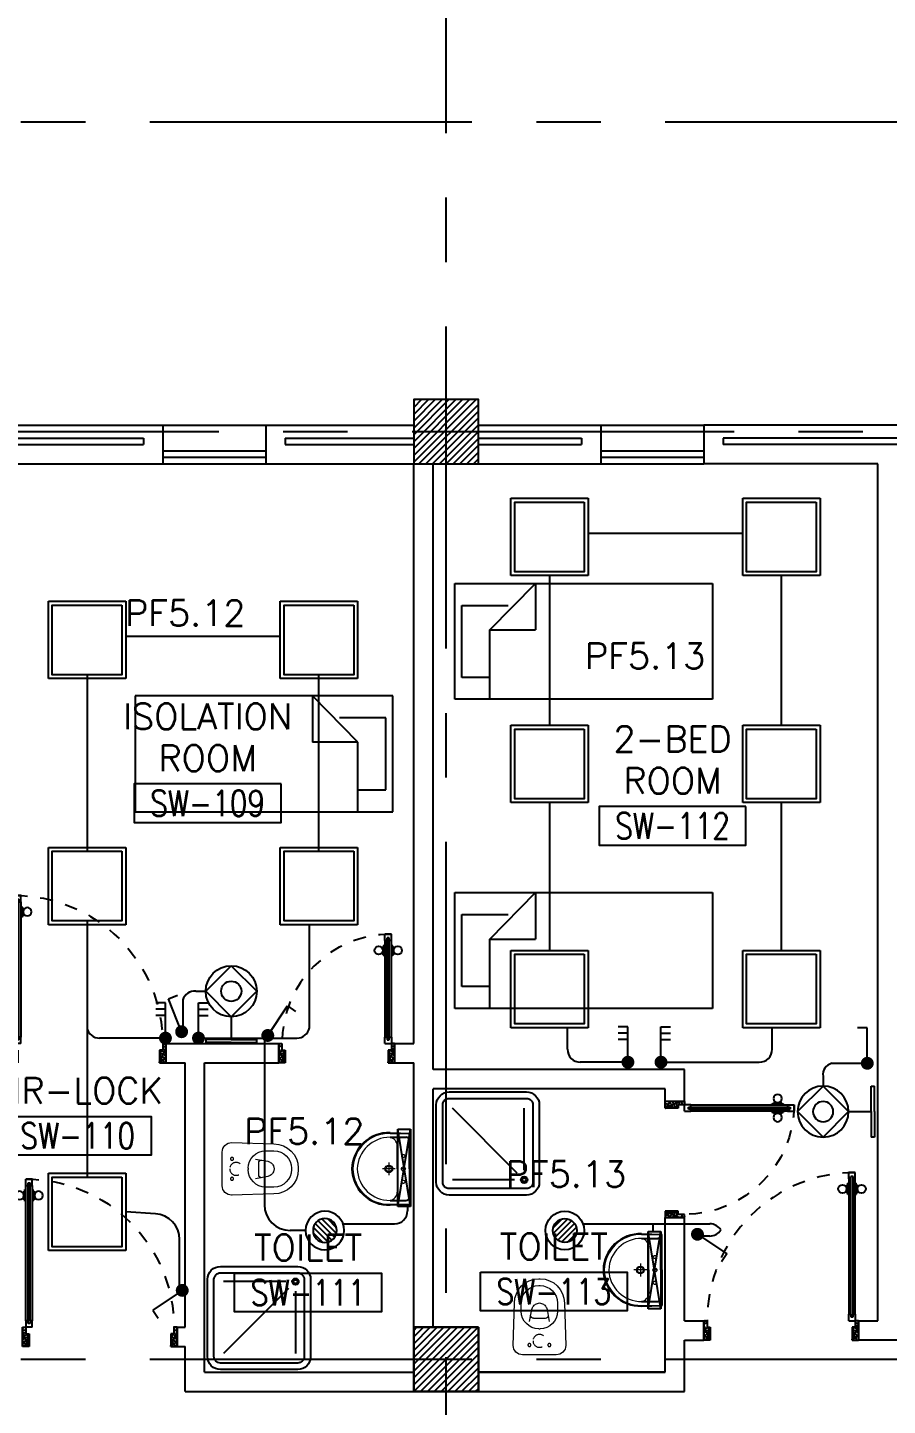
# Model space of a CAD drawing. Extents: x -0.3 to 93.5, y -1.1 to 78.4.
# Drawn here: x 65.38 to 72.06, y 57.01 to 67.71 of the extents above; entities that cross this region are included whole.
import ezdxf
from ezdxf.enums import TextEntityAlignment as Align

# ---------------------------------------------------------------- set-up
doc = ezdxf.new("R2010")
doc.units = 0
doc.header["$MEASUREMENT"] = 0
doc.header["$PDMODE"] = 34
for name, pattern in [('CENTERX2', [4, 2.5, -0.5, 0.5, -0.5]), ('DASHED', [0.75, 0.5, -0.25]), ('HIDDEN', [0.375, 0.25, -0.125]), ('HIDDEN2', [0.1875, 0.125, -0.0625])]:
    doc.linetypes.add(name, pattern=pattern)
doc.layers.get('0').update_dxf_attribs({"linetype": 'CONTINUOUS'})
doc.layers.get('DEFPOINTS').update_dxf_attribs({"linetype": 'CONTINUOUS'})
for name, color, linetype in [('AX-DIM', 11, 'CONTINUOUS'), ('AXES', 11, 'CENTERX2'), ('COL', 11, 'CONTINUOUS'), ('DOOR', 7, 'CONTINUOUS'), ('E-CLINE', 2, 'CONTINUOUS'), ('E-LEGEND', 3, 'CONTINUOUS'), ('E-LITE', 4, 'CONTINUOUS'), ('E-SWITCH', 4, 'CONTINUOUS'), ('E-TEXT', 4, 'CONTINUOUS'), ('FIX', 11, 'CONTINUOUS'), ('FUR', 11, 'CONTINUOUS'), ('HAT', 11, 'CONTINUOUS'), ('INSUL', 11, 'CONTINUOUS'), ('RM-BOX', 11, 'CONTINUOUS'), ('RM-NAME', 11, 'CONTINUOUS'), ('RM-NO', 11, 'CONTINUOUS'), ('WALL', 11, 'CONTINUOUS'), ('WIN', 11, 'CONTINUOUS')]:
    doc.layers.add(name, color=color, linetype=linetype)
doc.styles.add('ROMANS', font='ROMANS.shx', dxfattribs={"width": 0.6})
doc.dimstyles.new('STANDARD in', dxfattribs={"dimtxt": 0.24, "dimasz": 0.1, "dimexe": 0.07, "dimexo": 0.05, "dimgap": 0.05, "dimtad": 1, "dimdec": 0, "dimlfac": 1000, "dimzin": 0, "dimdsep": 46, "dimtxsty": 'ROMANS', "dimblk": 'ARCHTICK', "dimcen": 0.05, "dimdle": 0.05, "dimclrd": 7, "dimclre": 7, "dimclrt": 2, "dimadec": 0, "dimazin": 0, "dimtfac": 1, "dimtdec": 0, "dimtmove": 2, "dimatfit": 3, "dimldrblk": 'ARCHTICK', "dimfxl": 0, "dimtolj": 1, "dimtzin": 0, "dimarcsym": 0})

# ---------------------------------------------------------------- blocks, each defined once
blk = doc.blocks.new('_ARCHTICK')
at = {"color": 0, "linetype": 'ByBlock', "const_width": 0.15}
blk.add_lwpolyline([(-0.5, -0.5), (0.5, 0.5)], dxfattribs=at)
blk = doc.blocks.new('*D137')
at = {"layer": 'AX-DIM', "color": 7, "lineweight": -2, "ltscale": 0.3}
for p, q in [((8.522, 76.998), (83.332, 76.998)), ((8.572, 72.392), (8.572, 77.068)), ((83.282, 64.87), (83.282, 77.068))]:
    blk.add_line(p, q, dxfattribs=at)
at = {"layer": 'DEFPOINTS', "color": 0, "ltscale": 0.3}
for p in [(83.282, 76.998), (8.572, 72.342), (83.282, 64.82)]:
    blk.add_point(p, dxfattribs=at)
at = {"layer": 'AX-DIM', "color": 7, "lineweight": -2, "ltscale": 0.3, "xscale": 0.1, "yscale": 0.1, "zscale": 0.1, "rotation": 180}
blk.add_blockref('_ARCHTICK', (8.572, 76.998), dxfattribs=at)
at = {"layer": 'AX-DIM', "color": 7, "lineweight": -2, "ltscale": 0.3, "xscale": 0.1, "yscale": 0.1, "zscale": 0.1}
blk.add_blockref('_ARCHTICK', (83.282, 76.998), dxfattribs=at)
at = {"layer": 'AX-DIM', "color": 2, "ltscale": 0.3, "insert": (45.927, 77.168), "char_height": 0.24, "attachment_point": 5, "style": 'ROMANS'}
blk.add_mtext('\\A1;74710', dxfattribs=at)
blk = doc.blocks.new('*X86')
at = {"color": 0}
for p, q in [((238727, 169890), (239227, 170390)), ((238729, 169945), (239174, 170390)), ((238729, 169998), (239121, 170390)), ((238729, 170051), (239067, 170390)), ((238729, 170104), (239014, 170390)), ((238729, 170157), (238961, 170390)), ((238729, 170210), (238908, 170390)), ((238729, 170263), (238855, 170390)), ((238729, 170316), (238802, 170390)), ((238729, 170369), (238749, 170390)), ((238780, 169890), (239229, 170339)), ((238833, 169890), (239229, 170286)), ((238886, 169890), (239229, 170233)), ((238939, 169890), (239229, 170180)), ((238992, 169890), (239229, 170127)), ((239045, 169890), (239229, 170074)), ((239098, 169890), (239229, 170020)), ((239151, 169890), (239229, 169967)), ((239204, 169890), (239229, 169914))]:
    blk.add_line(p, q, dxfattribs=at)
blk = doc.blocks.new('*X81')
at = {"color": 0}
for p, q in [((238729, 177104), (239214, 177590)), ((238729, 177157), (239161, 177590)), ((238729, 177210), (239108, 177590)), ((238729, 177263), (239055, 177590)), ((238729, 177316), (239002, 177590)), ((238729, 177369), (238949, 177590)), ((238729, 177422), (238896, 177590)), ((238729, 177475), (238843, 177590)), ((238729, 177528), (238790, 177590)), ((238729, 177581), (238737, 177590)), ((238767, 177090), (239229, 177551)), ((238820, 177090), (239229, 177498)), ((238873, 177090), (239229, 177445)), ((238926, 177090), (239229, 177392)), ((238979, 177090), (239229, 177339)), ((239032, 177090), (239229, 177286)), ((239085, 177090), (239229, 177233)), ((239138, 177090), (239229, 177180)), ((239191, 177090), (239229, 177127))]:
    blk.add_line(p, q, dxfattribs=at)
blk = doc.blocks.new('DOOR100')
at = {"layer": 'DOOR', "color": 0, "linetype": 'ByBlock'}
for p, q in [((-25, 1300), (-75, 1300)), ((-75, 1300), (-25, 1300)), ((-75, 1250), (-75, 1300)), ((-25, 1250), (-25, 1300)), ((-82, 1205), (-91, 1205)), ((-91, 1205), (-91, 1140)), ((-75, 1218), (-82, 1218)), ((-82, 1128), (-82, 1218)), ((-82, 1205), (-82, 1140)), ((-58, 1250), (-75, 1250)), ((-42, 1270), (-58, 1270)), ((-58, 1250), (-58, 1270)), ((-42, 1250), (-42, 1270)), ((-25, 1250), (-42, 1250)), ((-25, 1218), (-18, 1218)), ((-18, 1128), (-18, 1218)), ((-18, 1205), (-9, 1205)), ((-18, 1205), (-18, 1140)), ((-9, 1205), (-9, 1140)), ((-82, 1140), (-91, 1140)), ((-75, 1128), (-82, 1128)), ((-25, 1128), (-18, 1128)), ((-18, 1140), (-9, 1140)), ((-1200, 0), (-1200, 150)), ((-1200, 150), (-1175, 150)), ((-1200, 150), (-1200, 0)), ((-1175, 150), (-1175, 100)), ((-75, 200), (-58, 200)), ((-75, 150), (-75, 200)), ((-75, 150), (-25, 150)), ((-58, 200), (-58, 180)), ((-58, 180), (-42, 180)), ((-42, 200), (-25, 200)), ((-42, 180), (-42, 200)), ((-25, 200), (-25, 150)), ((0, 150), (-25, 150)), ((-25, 150), (-25, 100)), ((0, 150), (0, 0)), ((-1150, 0), (-1200, 0)), ((-1175, 100), (-1150, 100)), ((-1150, 100), (-1150, 0)), ((-50, 100), (-50, 0)), ((-25, 100), (-50, 100)), ((-50, 0), (0, 0))]:
    blk.add_line(p, q, dxfattribs=at)
at = {"layer": 'DOOR', "linetype": 'ByBlock'}
for p, q in [((-75, 1250), (-75, 200)), ((-58, 200), (-58, 1250)), ((-42, 200), (-42, 1250)), ((-25, 200), (-25, 1250)), ((0, 0), (0, 150))]:
    blk.add_line(p, q, dxfattribs=at)
at = {"layer": 'DOOR', "color": 9, "linetype": 'ByBlock'}
for p, q in [((-1150, 0), (-1200, 114)), ((-50, 0), (0, 114)), ((-1150, 0), (-1200, 40)), ((-1150, 0), (-1163, 100)), ((-50, 0), (-37, 100)), ((-50, 0), (0, 40))]:
    blk.add_line(p, q, dxfattribs=at)
at = {"layer": 'DOOR', "color": 0, "linetype": 'ByBlock'}
for centre in [(-124, 1173), (24, 1173)]:
    blk.add_circle(centre, 32.4, dxfattribs=at)
at = {"layer": 'DOOR', "linetype": 'HIDDEN', "ltscale": 0.5}
blk.add_arc((-25, 150), 1150, 90, 180.0001, dxfattribs=at)
at = {"layer": 'DOOR', "color": 9, "linetype": 'ByBlock'}
for centre, radius, start, end in [((-1150, 0), 154, 103.7142, 108.8947), ((-1150, 0), 134, 100.72, 111.8402), ((-50, 0), 134, 68.1598, 79.28), ((-50, 0), 114, 64.0838, 77.3774), ((-50, 0), 154, 71.1053, 76.2858), ((-1150, 0), 94.4, 90, 121.9818), ((-1150, 0), 74.4, 90, 132.2236), ((-1150, 0), 54.4, 90, 156.7926), ((-1150, 0), 34.4, 90, 180), ((-1150, 0), 14.4, 90, 180), ((-50, 0), 94.4, 58.0182, 90), ((-50, 0), 74.4, 47.7764, 90), ((-50, 0), 54.4, 23.2074, 90), ((-50, 0), 34.4, 0, 90), ((-50, 0), 14.4, 0, 90)]:
    blk.add_arc(centre, radius, start, end, dxfattribs=at)
blk = doc.blocks.new('DOOR90')
at = {"layer": 'DOOR', "color": 0, "linetype": 'ByBlock'}
for p, q in [((-150, 0), (-150, -25)), ((-150, 0), (0, 0)), ((0, -50), (0, 0)), ((-1000, -25), (-1000, -75)), ((-1000, -75), (-1000, -25)), ((-950, -25), (-1000, -25)), ((-950, -75), (-1000, -75)), ((-970, -42), (-970, -58)), ((-950, -42), (-970, -42)), ((-950, -58), (-970, -58)), ((-950, -25), (-950, -42)), ((-950, -58), (-950, -75)), ((-918, -25), (-918, -18)), ((-828, -18), (-918, -18)), ((-918, -75), (-918, -82)), ((-828, -82), (-918, -82)), ((-905, -18), (-905, -9)), ((-905, -9), (-840, -9)), ((-905, -18), (-840, -18)), ((-905, -82), (-905, -91)), ((-905, -82), (-840, -82)), ((-905, -91), (-840, -91)), ((-840, -18), (-840, -9)), ((-840, -82), (-840, -91)), ((-828, -25), (-828, -18)), ((-828, -75), (-828, -82)), ((-200, -42), (-200, -25)), ((-200, -25), (-150, -25)), ((-180, -42), (-200, -42)), ((-200, -75), (-200, -58)), ((-200, -58), (-180, -58)), ((-150, -75), (-200, -75)), ((-180, -58), (-180, -42)), ((-150, -75), (-150, -25)), ((-150, -25), (-100, -25)), ((-100, -25), (-100, -50)), ((-100, -50), (0, -50)), ((-100, -850), (0, -850)), ((-100, -875), (-100, -850)), ((0, -850), (0, -900)), ((-150, -900), (-150, -875)), ((-150, -875), (-100, -875)), ((0, -900), (-150, -900)), ((-150, -900), (0, -900))]:
    blk.add_line(p, q, dxfattribs=at)
at = {"layer": 'DOOR', "color": 9, "linetype": 'ByBlock'}
for p, q in [((0, -50), (-114, 0)), ((0, -50), (-40, 0)), ((0, -50), (-100, -37)), ((0, -850), (-114, -900)), ((0, -850), (-100, -863)), ((0, -850), (-40, -900))]:
    blk.add_line(p, q, dxfattribs=at)
at = {"layer": 'DOOR', "linetype": 'ByBlock'}
for p, q in [((-200, -25), (-950, -25)), ((-200, -42), (-950, -42)), ((-200, -58), (-950, -58)), ((-950, -75), (-200, -75))]:
    blk.add_line(p, q, dxfattribs=at)
at = {"layer": 'DOOR', "color": 0, "linetype": 'ByBlock'}
for centre in [(-873, 24), (-873, -124)]:
    blk.add_circle(centre, 32.4, dxfattribs=at)
at = {"layer": 'DOOR', "color": 9, "linetype": 'ByBlock'}
for centre, radius, start, end in [((0, -50), 154, 161.1053, 166.2858), ((0, -50), 134, 158.1598, 169.28), ((0, -50), 94.4, 148.0182, 180), ((0, -50), 74.4, 137.7764, 180), ((0, -50), 114, 154.0838, 167.3774), ((0, -50), 54.4, 113.2074, 180), ((0, -50), 34.4, 90, 180), ((0, -50), 14.4, 90, 180), ((0, -850), 94.4, 180, 211.9818), ((0, -850), 74.4, 180, 222.2236), ((0, -850), 54.4, 180, 246.7926), ((0, -850), 34.4, 180, 270), ((0, -850), 14.4, 180, 270), ((0, -850), 154, 193.7142, 198.8947), ((0, -850), 134, 190.72, 201.8402)]:
    blk.add_arc(centre, radius, start, end, dxfattribs=at)
at = {"layer": 'DOOR', "linetype": 'HIDDEN', "ltscale": 0.5}
blk.add_arc((-150, -25), 850, 180, 270, dxfattribs=at)
blk = doc.blocks.new('RM1')
at = {"layer": 'RM-BOX'}
blk.add_lwpolyline([(570, -200), (-570, -200), (-570, -500), (570, -500)], close=True, dxfattribs=at)
at = {"layer": 'RM-NAME', "style": 'ROMANS'}
for tag, p in [('ROOMNAME1', (0, 324)), ('ROOMNAME2', (0, 0))]:
    blk.add_attdef(tag, text='', height=200, dxfattribs=at).set_placement(p, align=Align.MIDDLE)
at = {"layer": 'RM-NO', "style": 'ROMANS', "width": 0.8}
blk.add_attdef('ROOMNO', text='', height=200, dxfattribs=at).set_placement((0, -350), align=Align.MIDDLE)
blk = doc.blocks.new('LAV1')
at = {"layer": 'FIX', "linetype": 'DASHED', "lineweight": 20, "ltscale": 0.05}
for p, q in [((50, 220), (-50, 220)), ((0, 170), (0, 270)), ((0, 170), (0, 270))]:
    blk.add_line(p, q, dxfattribs=at)
at = {"layer": 'FIX', "linetype": 'ByBlock', "ltscale": 0.3}
for p, q in [((-280, 210), (-275, 50)), ((-245, 210), (-245, 85)), ((245, 210), (245, 85)), ((280, 210), (275, 50)), ((0, 60), (-220, 60)), ((0, 60), (220, 60))]:
    blk.add_line(p, q, dxfattribs=at)
at = {"layer": 'FIX', "linetype": 'Continuous', "lineweight": 20}
for p, q in [((-275, 210), (-275, 50)), ((0, 155), (-181, 155)), ((0, 155), (181, 155)), ((275, 210), (275, 50)), ((0, 50), (-275, 50)), ((0, 50), (-252, 50)), ((0, 50), (252, 50)), ((0, 50), (275, 50))]:
    blk.add_line(p, q, dxfattribs=at)
at = {"layer": 'FIX', "lineweight": 20}
for p, q in [((16, 107), (-15, 107)), ((0, 92), (0, 123))]:
    blk.add_line(p, q, dxfattribs=at)
for centre, radius in [((0, 220), 29.5), ((0, 220), 22.5), ((0, 107), 15.5)]:
    blk.add_circle(centre, radius, dxfattribs=at)
at = {"layer": 'FIX', "linetype": 'HIDDEN', "lineweight": 20, "ltscale": 0.05}
for centre in [(-100, 107), (100, 107)]:
    blk.add_circle(centre, 12.4, dxfattribs=at)
at = {"layer": 'FIX', "linetype": 'ByBlock', "ltscale": 0.3}
for centre, radius, start, end in [((7, 220), 287, 91.3776, 182.0064), ((-7, 220), 287, 357.9936, 88.6224), ((-220, 85), 24.9, 179.7021, 269.9486), ((220, 85), 24.9, 270.0514, 0.2979)]:
    blk.add_arc(centre, radius, start, end, dxfattribs=at)
at = {"layer": 'FIX', "linetype": 'Continuous', "lineweight": 20}
for centre, radius, start, end in [((8, 217), 283, 91.6988, 181.351), ((8, 212), 253, 91.7328, 180.4884), ((-8, 217), 283, 358.649, 88.3012), ((-8, 212), 253, 359.5116, 88.2672), ((-179, 222), 66.9, 190.2006, 268.0786), ((179, 222), 66.9, 271.9214, 349.7994)]:
    blk.add_arc(centre, radius, start, end, dxfattribs=at)
blk = doc.blocks.new('WC1')
at = {"layer": 'FIX', "lineweight": 20}
for p, q in [((-210, 204), (-538, 194)), ((-475, 141), (-538, 141)), ((-727, 5), (-727, -5)), ((-674, 5), (-674, -5)), ((-534, 24), (-540, 0)), ((-540, 0), (-534, -24)), ((-395, 76), (-490, 60)), ((-339, 5), (-339, -5)), ((-490, -60), (-395, -76)), ((-538, -141), (-475, -141)), ((-538, -194), (-210, -204))]:
    blk.add_line(p, q, dxfattribs=at)
at = {"layer": 'FIX', "linetype": 'Continuous', "lineweight": 20}
blk.add_line((-420, -47), (-420, 45), dxfattribs=at)
at = {"layer": 'FIX', "lineweight": 20}
blk.add_lwpolyline([(-213, -204), (-210, -204, 0.414214), (-137, -131), (-137, 0), (-137, 131, 0.414214), (-210, 204)], format="xyb", dxfattribs=at)
at = {"layer": 'FIX', "linetype": 'HIDDEN2', "lineweight": 20, "ltscale": 0.3}
blk.add_circle((-245, 0), 49.8, dxfattribs=at)
at = {"layer": 'FIX', "linetype": 'HIDDEN', "lineweight": 20, "ltscale": 0.05}
for centre in [(-213, 78), (-213, -77)]:
    blk.add_circle(centre, 11.6, dxfattribs=at)
at = {"layer": 'FIX', "lineweight": 20}
for centre, radius, start, end in [((-538, 5), 189, 90, 180), ((-538, 5), 136, 90, 180), ((-475, 5), 136, 360, 90), ((-473, -7), 68.2, 128.9242, 152.8468), ((-464, -18), 82, 108.496, 128.9242), ((-538, -5), 189, 180, 270), ((-538, -5), 136, 180, 270), ((-473, 7), 68.2, 207.1532, 231.0758), ((-464, 18), 82, 231.0758, 251.504), ((-475, -5), 136, 270, 0)]:
    blk.add_arc(centre, radius, start, end, dxfattribs=at)
at = {"layer": 'FIX', "linetype": 'Continuous', "lineweight": 20}
for centre, start, end in [((-443, 46), 357.6662, 91.6121), ((-442, -46), 268.3879, 2.3338)]:
    blk.add_arc(centre, 22.3, start, end, dxfattribs=at)
blk = doc.blocks.new('SHR1')
at = {"layer": 'FIX'}
for p, q in [((-196, 196), (-700, 700)), ((-143, 218), (-143, 700)), ((-218, 143), (-700, 143))]:
    blk.add_line(p, q, dxfattribs=at)
for points in [[(-825, 125), (-825, 725, -0.414214), (-725, 825), (-125, 825, -0.414214), (-25, 725), (-25, 125, -0.414214), (-125, 25), (-725, 25, -0.414214)], [(-775, 125), (-775, 725, -0.414214), (-725, 775), (-125, 775, -0.414214), (-75, 725), (-75, 125, -0.414214), (-125, 75), (-725, 75, -0.414214)]]:
    blk.add_lwpolyline(points, format="xyb", close=True, dxfattribs=at)
for radius in [25, 15]:
    blk.add_circle((-143, 143), radius, dxfattribs=at)
blk = doc.blocks.new('COL50')
at = {"layer": 'COL'}
blk.add_lwpolyline([(-250, 250), (-250, -250), (250, -250), (250, 250)], close=True, dxfattribs=at)
blk = doc.blocks.new('*X49')
at = {"color": 0}
for p, q in [((21548.527, 18540.142), (21548.801, 18540.415)), ((21548.529, 18539.966), (21548.977, 18540.414)), ((21548.584, 18539.845), (21549.098, 18540.359)), ((21548.672, 18539.756), (21549.187, 18540.271)), ((21548.793, 18539.7), (21549.243, 18540.15)), ((21548.966, 18539.696), (21549.246, 18539.977))]:
    blk.add_line(p, q, dxfattribs=at)
blk = doc.blocks.new('SPOT')
at = {"layer": 'E-LITE'}
for radius in [0.6, 0.369]:
    blk.add_circle((0, 0), radius, dxfattribs=at)
at = {"layer": 'E-LITE', "color": 8}
blk.add_blockref('*X49', (-21548.886, -18540.056), dxfattribs=at)
blk = doc.blocks.new('NL')
at = {"layer": 'E-LEGEND'}
blk.add_line((0, -193), (25, -193), dxfattribs=at)
at = {"layer": 'E-LITE'}
for p, q in [((0, 5), (0, 203)), ((25, 203), (0, 203)), ((25, 5), (25, 203)), ((0, 5), (0, -193)), ((25, 5), (25, -193))]:
    blk.add_line(p, q, dxfattribs=at)
at = {"layer": 'E-LITE', "color": 2}
blk.add_line((201, 5), (25, 5), dxfattribs=at)
at = {"layer": 'E-LITE', "color": 5}
blk.add_circle((398, 5), 198, dxfattribs=at)
at = {"layer": 'E-SWITCH', "color": 2}
for p, q in [((201, 5), (398, 203)), ((398, 203), (596, 5)), ((398, -193), (201, 5)), ((596, 5), (398, -193))]:
    blk.add_line(p, q, dxfattribs=at)
at = {"layer": 'E-SWITCH'}
blk.add_circle((398, 5), 78.5, dxfattribs=at)
blk = doc.blocks.new('L42')
at = {"layer": 'E-LITE'}
for p, q in [((0.3, 0.3), (-0.3, 0.3)), ((-0.3, 0.3), (-0.3, -0.3)), ((0.3, -0.3), (0.3, 0.3)), ((-0.3, -0.3), (0.3, -0.3))]:
    blk.add_line(p, q, dxfattribs=at)
at = {"layer": 'E-LITE', "color": 8}
blk.add_lwpolyline([(-0.27, 0.27), (-0.27, -0.27), (0.27, -0.27), (0.27, 0.27)], close=True, dxfattribs=at)
blk = doc.blocks.new('1G1W')
for p, q in [((0, 0), (0.55, 0)), ((0.55, 0), (0.55, -0.15))]:
    blk.add_line(p, q)
at = {"const_width": 0.1}
blk.add_lwpolyline([(-0.05, 0, 1), (0.05, 0, 1)], format="xyb", close=True, dxfattribs=at)
blk = doc.blocks.new('3G1W')
for p, q in [((0, 0), (0.55, 0)), ((0.35, 0), (0.35, -0.15)), ((0.45, 0), (0.45, -0.15)), ((0.55, 0), (0.55, -0.15))]:
    blk.add_line(p, q)
at = {"const_width": 0.1}
blk.add_lwpolyline([(-0.05, 0, 1), (0.05, 0, 1)], format="xyb", close=True, dxfattribs=at)
blk = doc.blocks.new('MR20')
at = {"layer": 'E-LITE'}
for p, q in [((-300, 100), (-300, 0)), ((-300, 100), (-300, 0)), ((-300, 0), (300, 0)), ((-300, 0), (300, 0)), ((-300, 0), (300, 0)), ((-300, 0), (-300, 0)), ((300, 0), (300, 100)), ((300, 0), (300, 100)), ((300, 0), (300, 0))]:
    blk.add_line(p, q, dxfattribs=at)
at = {"layer": 'E-LITE', "color": 3}
blk.add_line((300, 100), (-300, 100), dxfattribs=at)
at = {"layer": 'E-LITE', "color": 8}
for p, q in [((300, 0), (-300, 100)), ((300, 100), (-300, 0))]:
    blk.add_line(p, q, dxfattribs=at)

msp = doc.modelspace()

# ---------------------------------------------------------------- linework, layer by layer
at = {"layer": 'AXES'}
for p, q in [((68.6324, -1.1143), (68.6324, 77.6984)), ((92.8324, 66.97), (40.7424, 66.97)), ((20.3674, 64.57), (92.8324, 64.57)), ((92.8324, 57.37), (40.7424, 57.37))]:
    msp.add_line(p, q, dxfattribs=at)
at = {"layer": 'COL'}
msp.add_lwpolyline([(68.8824, 64.32), (68.8824, 64.82), (68.3824, 64.82), (68.3824, 64.32)], close=True, dxfattribs=at)
msp.add_lwpolyline([(68.8824, 64.32), (68.8824, 64.82), (68.3824, 64.82), (68.3824, 64.32)], close=True, dxfattribs=at)
at = {"layer": 'E-CLINE', "color": 4}
for p, q in [((70.9345, 63.7789), (69.7345, 63.7789)), ((69.4345, 63.4525), (69.4345, 62.2905)), ((71.2345, 62.2905), (71.2345, 63.4525)), ((67.3449, 62.9789), (66.1449, 62.9789)), ((65.8449, 62.6825), (65.8449, 61.3132)), ((67.6449, 61.3132), (67.6449, 62.6825)), ((69.4345, 61.6905), (69.4345, 60.5432)), ((71.2345, 60.5432), (71.2345, 61.6905)), ((65.8449, 60.7732), (65.8449, 58.7839)), ((68.3316, 58.5555), (68.3316, 58.5212)), ((70.2353, 58.4212), (70.2353, 58.3631))]:
    msp.add_line(p, q, dxfattribs=at)
msp.add_arc((68.2316, 58.5212), 0.1, 270, 0, dxfattribs=at)
at = {"layer": 'E-LITE', "linetype": 'ByBlock', "ltscale": 0.3}
for p, q in [((66.6894, 60.2265), (66.7667, 60.2265)), ((71.5577, 59.5674), (71.5577, 59.49))]:
    msp.add_line(p, q, dxfattribs=at)
at = {"layer": 'E-SWITCH', "linetype": 'ByBlock', "ltscale": 0.3}
for p, q in [((67.5714, 59.9432), (67.5714, 60.7432)), ((66.3755, 58.4996), (66.1449, 58.5139)), ((66.5631, 57.8912), (66.5631, 58.3))]:
    msp.add_line(p, q, dxfattribs=at)
at = {"layer": 'E-SWITCH', "color": 4}
for p, q in [((66.5894, 60.159), (66.5894, 59.8833)), ((67.222, 59.8833), (67.222, 58.57)), ((69.5734, 59.7759), (69.5734, 59.9432)), ((71.163, 59.7759), (71.163, 59.9432)), ((66.4284, 59.8629), (65.9429, 59.8629)), ((66.7351, 59.8629), (67.4733, 59.8629)), ((70.0181, 59.6759), (69.6734, 59.6759)), ((70.3248, 59.6759), (71.063, 59.6759)), ((71.6251, 59.6674), (71.9008, 59.6674)), ((67.8324, 58.4212), (68.2316, 58.4212)), ((69.6943, 58.4212), (70.6787, 58.4212)), ((67.5414, 58.37), (67.422, 58.37)), ((70.6787, 58.3269), (70.5777, 58.3269))]:
    msp.add_line(p, q, dxfattribs=at)
for centre, radius, start, end in [((66.6766, 60.1375), 0.0899, 81.85009, 166.1475), ((65.9429, 59.9629), 0.1, 191.31905, 270), ((67.4733, 59.9629), 0.1, 270, 348.68095), ((69.6734, 59.7759), 0.1, 180, 270), ((71.063, 59.7759), 0.1, 270, 0), ((71.6467, 59.5801), 0.0899, 103.8525, 188.14991), ((67.422, 58.57), 0.2, 180, 270), ((70.6787, 58.3212), 0.1, 31.8949, 90), ((70.6787, 58.4269), 0.1, 270, 328.1051)]:
    msp.add_arc(centre, radius, start, end, dxfattribs=at)
at = {"layer": 'E-SWITCH', "linetype": 'ByBlock', "ltscale": 0.3}
msp.add_arc((66.3631, 58.3), 0.2, 0, 86.45323, dxfattribs=at)
at = {"layer": 'FUR'}
for p, q in [((68.6994, 63.392), (70.6994, 63.392)), ((68.6994, 62.492), (68.6994, 63.392)), ((68.971, 63.0308), (69.3245, 63.392)), ((69.3245, 63.392), (69.3245, 63.0308)), ((70.6994, 63.392), (70.6994, 62.492)), ((68.7549, 63.2198), (69.1146, 63.2198)), ((68.7549, 62.6619), (68.7549, 63.2198)), ((68.971, 63.0308), (69.3245, 63.0308)), ((68.971, 62.492), (68.971, 63.0308)), ((68.971, 62.6619), (68.7549, 62.6619)), ((68.219, 62.5195), (66.219, 62.5195)), ((66.219, 62.5195), (66.219, 61.6195)), ((67.594, 62.5195), (67.594, 62.1584)), ((67.9474, 62.1584), (67.594, 62.5195)), ((68.219, 61.6195), (68.219, 62.5195)), ((70.6994, 62.492), (68.6994, 62.492)), ((68.1636, 62.3473), (67.8039, 62.3473)), ((68.1636, 61.7894), (68.1636, 62.3473)), ((67.9474, 62.1584), (67.594, 62.1584)), ((67.9474, 61.6195), (67.9474, 62.1584)), ((67.9474, 61.7894), (68.1636, 61.7894)), ((66.219, 61.6195), (68.219, 61.6195)), ((68.6994, 60.9931), (70.6994, 60.9931)), ((68.6994, 60.0931), (68.6994, 60.9931)), ((68.971, 60.632), (69.3245, 60.9931)), ((69.3245, 60.9931), (69.3245, 60.632)), ((70.6994, 60.9931), (70.6994, 60.0931)), ((68.7549, 60.821), (69.1146, 60.821)), ((68.7549, 60.263), (68.7549, 60.821)), ((68.971, 60.632), (69.3245, 60.632)), ((68.971, 60.0931), (68.971, 60.632)), ((68.971, 60.263), (68.7549, 60.263)), ((70.6994, 60.0931), (68.6994, 60.0931))]:
    msp.add_line(p, q, dxfattribs=at)
at = {"layer": 'INSUL'}
for p, q in [((65.2824, 64.52), (66.2824, 64.52)), ((66.2824, 64.52), (66.2824, 64.47)), ((67.3824, 64.52), (68.3824, 64.52)), ((67.3824, 64.52), (67.3824, 64.47)), ((68.8824, 64.52), (69.6824, 64.52)), ((69.6824, 64.52), (69.6824, 64.47)), ((70.7824, 64.52), (70.7824, 64.47)), ((73.6824, 64.52), (70.7824, 64.52)), ((65.2824, 64.47), (66.2824, 64.47)), ((67.3824, 64.47), (68.3824, 64.47)), ((68.8824, 64.47), (69.6824, 64.47)), ((73.6824, 64.47), (70.7824, 64.47))]:
    msp.add_line(p, q, dxfattribs=at)
at = {"layer": 'WALL'}
for p, q in [((65.2824, 64.62), (66.4324, 64.62)), ((66.4324, 64.62), (66.4324, 64.32)), ((67.2324, 64.62), (67.2324, 64.32)), ((67.2324, 64.62), (68.3824, 64.62)), ((68.8824, 64.62), (69.8324, 64.62)), ((69.8324, 64.62), (69.8324, 64.32)), ((70.6324, 64.62), (70.6324, 64.32)), ((73.8324, 64.62), (70.6324, 64.62)), ((65.2824, 64.32), (66.4324, 64.32)), ((67.2324, 64.32), (68.3824, 64.32)), ((68.3824, 59.82), (68.3824, 64.32)), ((68.5324, 59.62), (68.5324, 64.32)), ((68.8824, 64.32), (69.8324, 64.32)), ((71.9824, 64.32), (70.6324, 64.32)), ((71.9824, 57.67), (71.9824, 64.32)), ((67.3324, 59.67), (67.3324, 59.82)), ((68.2324, 59.67), (68.2324, 59.82)), ((66.6074, 57.6188), (66.6074, 59.67)), ((66.7574, 57.27), (66.7574, 59.67)), ((68.3824, 57.62), (68.3824, 59.67)), ((70.4824, 59.62), (68.5324, 59.62)), ((70.4824, 59.37), (70.4824, 59.62)), ((68.5324, 57.62), (68.5324, 59.47)), ((70.3324, 59.47), (68.5324, 59.47)), ((70.3324, 59.37), (70.3324, 59.47)), ((70.4824, 59.37), (70.3324, 59.37)), ((70.3324, 57.27), (70.3324, 58.47)), ((70.4824, 58.47), (70.3324, 58.47)), ((70.4824, 57.67), (70.4824, 58.47)), ((66.6074, 57.12), (66.6074, 57.4688)), ((70.4824, 57.12), (70.4824, 57.52))]:
    msp.add_line(p, q, dxfattribs=at)
at = {"layer": 'WALL', "color": 2, "linetype": 'ByBlock'}
for p, q in [((66.4574, 59.67), (66.4574, 59.82)), ((70.6324, 57.52), (70.6324, 57.67)), ((71.8324, 57.52), (71.8324, 57.67)), ((66.5449, 57.4688), (66.5449, 57.6188))]:
    msp.add_line(p, q, dxfattribs=at)
at = {"layer": 'WALL', "linetype": 'ByBlock'}
for p, q in [((66.4574, 59.82), (67.3324, 59.82)), ((68.2324, 59.82), (68.3824, 59.82)), ((66.4574, 59.67), (66.6074, 59.67)), ((66.7574, 59.67), (67.3324, 59.67)), ((68.2324, 59.67), (68.3824, 59.67)), ((70.4824, 57.67), (70.6324, 57.67)), ((71.8324, 57.67), (71.9824, 57.67)), ((66.5449, 57.6188), (66.6074, 57.6188)), ((66.5449, 57.4688), (66.6074, 57.4688)), ((70.4824, 57.52), (70.6324, 57.52)), ((72.2824, 57.52), (71.8324, 57.52)), ((66.7574, 57.27), (68.3824, 57.27)), ((68.8824, 57.27), (70.3324, 57.27)), ((70.3324, 57.27), (68.8824, 57.27)), ((66.6074, 57.12), (68.3824, 57.12)), ((68.8824, 57.12), (70.4824, 57.12)), ((68.8824, 57.12), (70.4824, 57.12))]:
    msp.add_line(p, q, dxfattribs=at)
at = {"layer": 'WALL', "linetype": 'ByBlock', "ltscale": 0.3}
for points in [[(68.8824, 64.82), (68.3824, 64.82), (68.3824, 64.32), (68.8824, 64.32)], [(68.8824, 57.62), (68.3824, 57.62), (68.3824, 57.12), (68.8824, 57.12)]]:
    msp.add_lwpolyline(points, close=True, dxfattribs=at)
at = {"layer": 'WIN'}
for p, q in [((66.4324, 64.62), (67.2324, 64.62)), ((69.8324, 64.62), (70.6324, 64.62)), ((66.4324, 64.42), (67.2324, 64.42)), ((69.8324, 64.42), (70.6324, 64.42)), ((66.4324, 64.37), (67.2324, 64.37)), ((66.4324, 64.32), (67.2324, 64.32)), ((69.8324, 64.37), (70.6324, 64.37)), ((69.8324, 64.32), (70.6324, 64.32))]:
    msp.add_line(p, q, dxfattribs=at)

# ---------------------------------------------------------------- block references
at = {"layer": 'COL', "xscale": -0.0009999999892897904, "yscale": 0.000999999996565748, "zscale": 0.001}
msp.add_blockref('COL50', (68.6324, 57.37), dxfattribs=at)
at = {"layer": 'DOOR', "color": 0, "linetype": 'ByBlock', "yscale": 0.000999999996565748, "zscale": 0.001}
for name, p, xscale in [('DOOR100', (65.2574, 59.67), -0.0009999999892897904), ('DOOR90', (70.3324, 59.37), -0.0009999999892897904), ('DOOR100', (71.8324, 57.52), 0.0009999999892897904), ('DOOR100', (65.3449, 57.4688), -0.0009999999892897904)]:
    msp.add_blockref(name, p, dxfattribs=dict(at, xscale=xscale))
at = {"layer": 'DOOR', "color": 0, "linetype": 'ByBlock', "xscale": 0.000999999996565748, "yscale": 0.000999999996565748, "zscale": 0.001, "rotation": 270}
msp.add_blockref('DOOR90', (68.2324, 59.67), dxfattribs=at)
at = {"layer": 'E-LITE', "xscale": -1}
for p in [(69.4345, 63.7525), (71.2345, 63.7525), (65.8449, 62.9525), (67.6449, 62.9525), (69.4345, 61.9905), (71.2345, 61.9905), (65.8449, 61.0432), (67.6449, 61.0432), (69.4345, 60.2432), (71.2345, 60.2432), (65.8449, 58.5139)]:
    msp.add_blockref('L42', p, dxfattribs=at)
at = {"layer": 'E-LITE', "yscale": 0.0009999999892897904, "zscale": 0.001, "rotation": 90}
for name, p, xscale in [('NL', (66.9694, 59.8282), 0.0009999999892897904), ('MR20', (68.356, 58.8555), -0.0009999999892897904), ('MR20', (70.2994, 58.0631), -0.0009999999892897904)]:
    msp.add_blockref(name, p, dxfattribs=dict(at, xscale=xscale))
at = {"layer": 'E-LITE'}
for name, p, xscale, yscale, zscale in [('NL', (71.956, 59.2873), -0.0009999999892897904, 0.0009999999892897904, 0.001), ('SPOT', (67.6914, 58.37), -0.25, 0.25, 0.25), ('SPOT', (69.5533, 58.37), 0.25, 0.25, 0.25)]:
    msp.add_blockref(name, p, dxfattribs=dict(at, xscale=xscale, yscale=yscale, zscale=zscale))
at = {"layer": 'E-SWITCH', "color": 4, "yscale": 0.5, "zscale": 0.5}
for name, p, xscale, rotation in [('3G1W', (66.4534, 59.8629), -0.5, 270), ('1G1W', (66.579, 59.9123), 0.5, 111.6944776287609), ('3G1W', (66.7101, 59.8629), 0.5, 90), ('1G1W', (67.2479, 59.8833), 0.5, 56.34849992237022), ('3G1W', (70.0431, 59.6759), -0.5, 270), ('3G1W', (70.2998, 59.6759), 0.5, 90), ('1G1W', (71.9008, 59.6674), -0.5, 270), ('1G1W', (70.5827, 58.3405), 0.5, 326.3484999223702), ('1G1W', (66.5839, 57.905), -0.5, 33.65150007762978)]:
    msp.add_blockref(name, p, dxfattribs=dict(at, xscale=xscale, rotation=rotation))
at = {"layer": 'FIX', "yscale": 0.000999999996565748, "zscale": 0.001}
for name, p, xscale in [('SHR1', (69.3804, 58.62), 0.0009999999892897904), ('WC1', (66.7574, 58.848), -0.0009999999892897904)]:
    msp.add_blockref(name, p, dxfattribs=dict(at, xscale=xscale))
at = {"layer": 'FIX', "yscale": 0.000999999996565748, "zscale": 0.001, "rotation": 90}
for name, p, xscale in [('LAV1', (68.4074, 58.848), 0.000999999996565748), ('LAV1', (70.3594, 58.0636), 0.000999999996565748), ('SHR1', (67.6054, 58.116), 0.000999999996565748), ('WC1', (69.3564, 57.268), -0.000999999996565748)]:
    msp.add_blockref(name, p, dxfattribs=dict(at, xscale=xscale))
at = {"layer": 'HAT', "xscale": 0.0009999999892897904, "yscale": 0.000999999996565748, "zscale": 0.001}
for name in ['*X81', '*X86']:
    msp.add_blockref(name, (-170.3462, -112.7697), dxfattribs=at)
at = {"layer": 'RM-NAME', "xscale": 0.0009999999892897904, "yscale": 0.000999999996565748, "zscale": 0.001}
for p, values in [((66.781, 62.0352), {'ROOMNO': 'SW-109', 'ROOMNAME2': 'ROOM', 'ROOMNAME1': 'ISOLATION'}), ((70.3894, 61.8603), {'ROOMNO': 'SW-112', 'ROOMNAME2': 'ROOM', 'ROOMNAME1': '2-BED'})]:
    msp.add_blockref('RM1', p, dxfattribs=at).add_auto_attribs(values)
at = {"layer": 'RM-NAME'}
ref = msp.add_blockref('RM1', (65.7724, 59.4552), dxfattribs=dict(at, xscale=-0.0009999999892897904, yscale=0.000999999996565748, zscale=0.001))
ref.add_attrib('ROOMNO', 'SW-110', dxfattribs={"layer": 'RM-NO', "height": 0.2, "style": 'ROMANS', "width": 0.8}).set_placement((65.7724, 59.1052), align=Align.MIDDLE)
ref.add_attrib('ROOMNAME2', 'AIR-LOCK', dxfattribs={"height": 0.2, "style": 'ROMANS'}).set_placement((65.7724, 59.4552), align=Align.MIDDLE)
ref = msp.add_blockref('RM1', (67.5608, 58.2381), dxfattribs=dict(at, xscale=-0.0009999999892897904, yscale=0.000999999996565748, zscale=0.001))
ref.add_attrib('ROOMNO', 'SW-111', dxfattribs={"layer": 'RM-NO', "height": 0.2, "style": 'ROMANS', "width": 0.8}).set_placement((67.5608, 57.8881), align=Align.MIDDLE)
ref.add_attrib('ROOMNAME2', 'TOILET', dxfattribs={"height": 0.2, "style": 'ROMANS'}).set_placement((67.5608, 58.2381), align=Align.MIDDLE)
ref = msp.add_blockref('RM1', (69.4678, 58.246), dxfattribs=dict(at, xscale=-0.0009999999892897904, yscale=0.000999999996565748, zscale=0.001))
ref.add_attrib('ROOMNO', 'SW-113', dxfattribs={"layer": 'RM-NO', "height": 0.2, "style": 'ROMANS', "width": 0.8}).set_placement((69.4678, 57.896), align=Align.MIDDLE)
ref.add_attrib('ROOMNAME2', 'TOILET', dxfattribs={"height": 0.2, "style": 'ROMANS'}).set_placement((69.4678, 58.246), align=Align.MIDDLE)

# ---------------------------------------------------------------- texts
at = {"layer": 'E-TEXT', "color": 4, "style": 'ROMANS'}
for s, p in [(' PF5.12', (66.0027, 63.0613)), (' PF5.13', (69.5721, 62.7287)), (' PF5.12', (66.9266, 59.0402)), (' PF5.13', (68.9572, 58.7068))]:
    msp.add_text(s, height=0.2, dxfattribs=at).set_placement(p)

# ---------------------------------------------------------------- dimensions: what is measured, and where the dimension line sits
at = {"layer": 'AX-DIM'}
dim = msp.add_linear_dim(base=(83.2824, 76.9984), p1=(8.5724, 72.3423), p2=(83.2824, 64.82), dimstyle='STANDARD in', dxfattribs=at)
dim.commit()
dim.dimension.update_dxf_attribs({"geometry": '*D137', "text_midpoint": (45.9274, 77.1684)})

doc.saveas('drawing.dxf')
